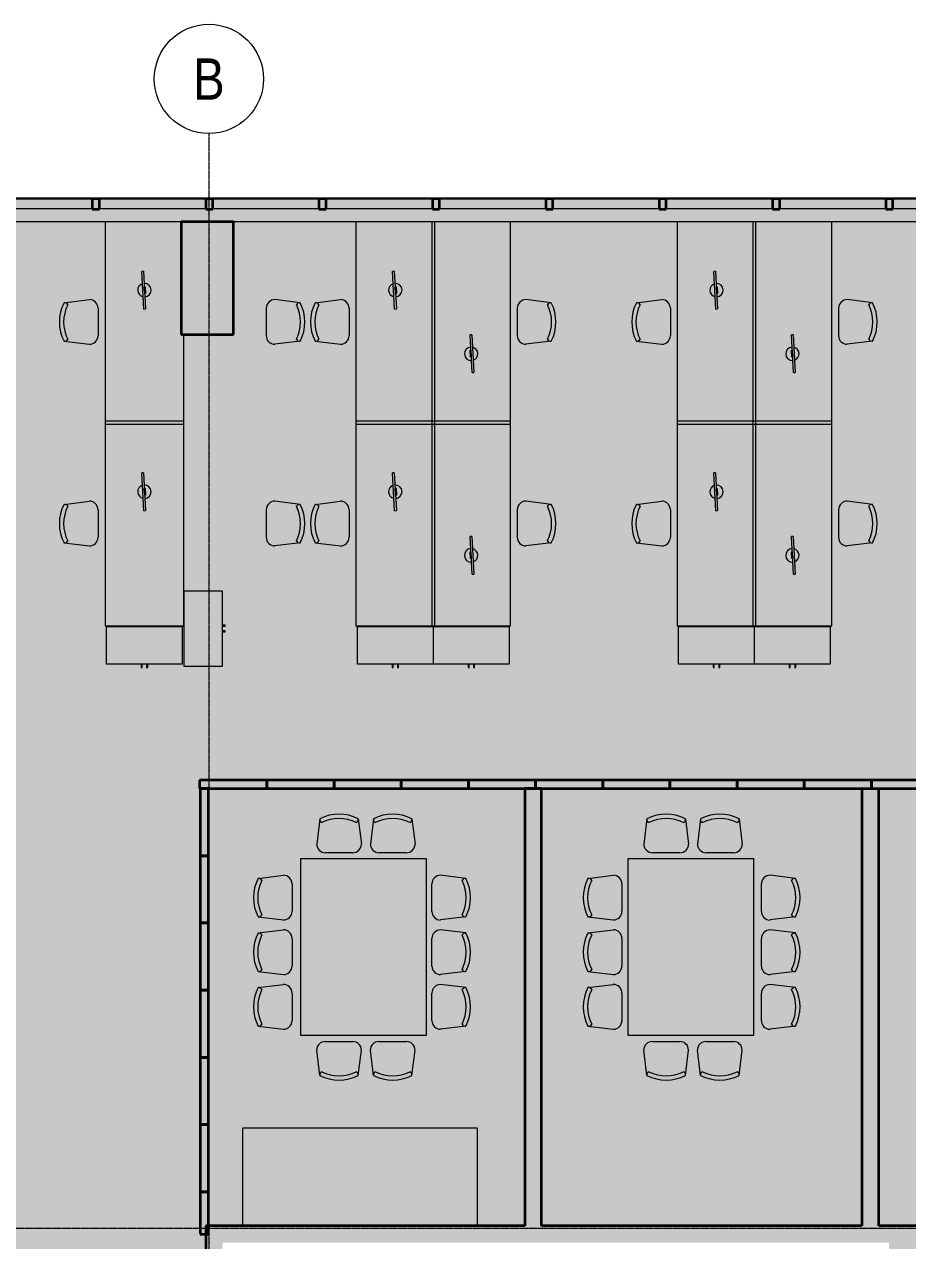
# Model space of a CAD drawing. Header units: millimetres. Extents: x -31381 to 39197, y -15686 to 26001.
# Drawn here: x -16241 to -5723, y 11521 to 26001 of the extents above; entities that cross this region are included whole.
import ezdxf

# ---------------------------------------------------------------- set-up
doc = ezdxf.new("R2010")
doc.units = ezdxf.units.MM
doc.linetypes.add('BVNDH-Grid Line', pattern=[22.225, 12.7, -3.175, 3.175, -3.175])
for name, color, linetype, lineweight in [('A-DETL-GENF', 92, 'Continuous', 9), ('A-DETL-THIN', 151, 'Continuous', 9), ('A-GLAZ-CURT', 52, 'Continuous', 13), ('A-WALL', 113, 'Continuous', 13), ('A-WALL-PATT', 111, 'Continuous', 13), ('G-IMPT', 8, 'Continuous', 9), ('I-FURN', 30, 'Continuous', 13), ('Q-CASE', 31, 'Continuous', 9), ('S-COLS', 52, 'Continuous', 13), ('S-GRID', 1, 'Continuous', 9), ('S-GRID-IDEN', 1, 'Continuous', 9)]:
    doc.layers.add(name, color=color, linetype=linetype, lineweight=lineweight)
doc.styles.add('Arial Narrow', font='ARIALN.TTF', dxfattribs={"height": 491.641337})

# ---------------------------------------------------------------- blocks, each defined once
blk = doc.blocks.new('Chair-Desk - Chair-Desk-400354-Level 9 201 Kent St 1_100')
at = {"layer": 'I-FURN', "lineweight": 9}
for p, q in [((-229, 0), (-266, 302)), ((-164, 405), (163, 405)), ((229, 0), (266, 302))]:
    blk.add_line(p, q, dxfattribs=at)
for centre, radius, start, end in [((-164, 302), 103, 90, 180), ((163, 302), 103, 360, 90), ((-186, 7), 43.1, 116.8148, 189.0029), ((0, 447), 451, 242.9089, 297.0911), ((186, 7), 43.1, 350.9971, 63.1852), ((0, 447), 502, 242.9089, 297.0911)]:
    blk.add_arc(centre, radius, start, end, dxfattribs=at)
blk = doc.blocks.new('Chair-Desk - Chair-Desk-401080-Level 9 201 Kent St 1_100')
at = {"layer": 'I-FURN', "lineweight": 9}
for p, q in [((-229, 0), (-266, -302)), ((229, 0), (266, -302)), ((-164, -405), (163, -405))]:
    blk.add_line(p, q, dxfattribs=at)
for centre, radius, start, end in [((0, -447), 502, 62.9089, 117.0911), ((-186, -7), 43.1, 170.9971, 243.1852), ((0, -447), 451, 62.9089, 117.0911), ((186, -7), 43.1, 296.8148, 9.0029), ((-164, -302), 103, 180, 270), ((163, -302), 103, 270, 0)]:
    blk.add_arc(centre, radius, start, end, dxfattribs=at)
blk = doc.blocks.new('Desk - Arup Desk-682431-Level 9 201 Kent St 1_100')
at = {"layer": 'I-FURN', "lineweight": 9}
for p, q in [((1981, 850), (-428, 850)), ((1981, -88), (1981, 850)), ((159, 369), (608, 393)), ((159, 369), (160, 349)), ((609, 373), (160, 349)), ((344, 389), (424, 393)), ((345, 379), (344, 389)), ((425, 384), (345, 379)), ((424, 393), (425, 384)), ((609, 373), (608, 393)), ((-428, -88), (1981, -88))]:
    blk.add_line(p, q, dxfattribs=at)
for start, end in [(3, 183), (198, 348)]:
    blk.add_arc((383, 381), 80, start, end, dxfattribs=at)
blk = doc.blocks.new('Desk - Arup Desk-682432-Level 9 201 Kent St 1_100')
at = {"layer": 'I-FURN', "lineweight": 9}
for p, q in [((1981, 850), (-457, 850)), ((-457, 850), (-457, -88)), ((1981, -88), (1981, 850)), ((159, 369), (608, 393)), ((159, 369), (160, 349)), ((609, 373), (160, 349)), ((344, 389), (424, 393)), ((345, 379), (344, 389)), ((425, 384), (345, 379)), ((424, 393), (425, 384)), ((609, 373), (608, 393)), ((-457, -88), (1981, -88))]:
    blk.add_line(p, q, dxfattribs=at)
for start, end in [(3, 183), (198, 348)]:
    blk.add_arc((383, 381), 80, start, end, dxfattribs=at)
blk = doc.blocks.new('Desk - Arup Desk-682433-Level 9 201 Kent St 1_100')
at = {"layer": 'I-FURN', "lineweight": 9}
for p, q in [((1981, 850), (-457, 850)), ((-457, 850), (-457, -88)), ((1981, -88), (1981, 850)), ((159, 369), (608, 393)), ((159, 369), (160, 349)), ((609, 373), (160, 349)), ((344, 389), (424, 393)), ((345, 379), (344, 389)), ((425, 384), (345, 379)), ((424, 393), (425, 384)), ((609, 373), (608, 393)), ((-457, -88), (1981, -88))]:
    blk.add_line(p, q, dxfattribs=at)
for start, end in [(3, 183), (198, 348)]:
    blk.add_arc((383, 381), 80, start, end, dxfattribs=at)
blk = doc.blocks.new('Desk - Arup Desk-682434-Level 9 201 Kent St 1_100')
at = {"layer": 'I-FURN', "lineweight": 9}
for p, q in [((1952, 850), (-457, 850)), ((-457, 850), (-457, -88)), ((159, 369), (608, 393)), ((159, 369), (160, 349)), ((609, 373), (160, 349)), ((344, 389), (424, 393)), ((345, 379), (344, 389)), ((425, 384), (345, 379)), ((424, 393), (425, 384)), ((609, 373), (608, 393)), ((-457, -88), (1952, -88))]:
    blk.add_line(p, q, dxfattribs=at)
for start, end in [(3, 183), (198, 348)]:
    blk.add_arc((383, 381), 80, start, end, dxfattribs=at)
blk = doc.blocks.new('Desk - Arup Desk-682435-Level 9 201 Kent St 1_100')
at = {"layer": 'I-FURN', "lineweight": 9}
for p, q in [((1981, 850), (-428, 850)), ((1981, -88), (1981, 850)), ((159, 369), (608, 393)), ((159, 369), (160, 349)), ((609, 373), (160, 349)), ((344, 389), (424, 393)), ((345, 379), (344, 389)), ((425, 384), (345, 379)), ((424, 393), (425, 384)), ((609, 373), (608, 393)), ((-428, -88), (1981, -88))]:
    blk.add_line(p, q, dxfattribs=at)
for start, end in [(3, 183), (198, 348)]:
    blk.add_arc((383, 381), 80, start, end, dxfattribs=at)
blk = doc.blocks.new('Desk - Arup Desk-682436-Level 9 201 Kent St 1_100')
at = {"layer": 'I-FURN', "lineweight": 9}
for p, q in [((1981, 850), (-457, 850)), ((-457, 850), (-457, -88)), ((1981, -88), (1981, 850)), ((159, 369), (608, 393)), ((159, 369), (160, 349)), ((609, 373), (160, 349)), ((344, 389), (424, 393)), ((345, 379), (344, 389)), ((425, 384), (345, 379)), ((424, 393), (425, 384)), ((609, 373), (608, 393)), ((-457, -88), (1981, -88))]:
    blk.add_line(p, q, dxfattribs=at)
for start, end in [(3, 183), (198, 348)]:
    blk.add_arc((383, 381), 80, start, end, dxfattribs=at)
blk = doc.blocks.new('Desk - Arup Desk-682437-Level 9 201 Kent St 1_100')
at = {"layer": 'I-FURN', "lineweight": 9}
for p, q in [((1981, 850), (-457, 850)), ((-457, 850), (-457, -88)), ((1981, -88), (1981, 850)), ((159, 369), (608, 393)), ((159, 369), (160, 349)), ((609, 373), (160, 349)), ((344, 389), (424, 393)), ((345, 379), (344, 389)), ((425, 384), (345, 379)), ((424, 393), (425, 384)), ((609, 373), (608, 393)), ((-457, -88), (1981, -88))]:
    blk.add_line(p, q, dxfattribs=at)
for start, end in [(3, 183), (198, 348)]:
    blk.add_arc((383, 381), 80, start, end, dxfattribs=at)
blk = doc.blocks.new('Desk - Arup Desk-682438-Level 9 201 Kent St 1_100')
at = {"layer": 'I-FURN', "lineweight": 9}
for p, q in [((1952, 850), (-457, 850)), ((-457, 850), (-457, -88)), ((159, 369), (608, 393)), ((159, 369), (160, 349)), ((609, 373), (160, 349)), ((344, 389), (424, 393)), ((345, 379), (344, 389)), ((425, 384), (345, 379)), ((424, 393), (425, 384)), ((609, 373), (608, 393)), ((-457, -88), (1952, -88))]:
    blk.add_line(p, q, dxfattribs=at)
for start, end in [(3, 183), (198, 348)]:
    blk.add_arc((383, 381), 80, start, end, dxfattribs=at)
blk = doc.blocks.new('Desk - Arup Desk-682446-Level 9 201 Kent St 1_100')
at = {"layer": 'I-FURN', "lineweight": 9}
for p, q in [((1981, 850), (-457, 850)), ((-457, 850), (-457, -88)), ((1981, -88), (1981, 850)), ((159, 369), (608, 393)), ((159, 369), (160, 349)), ((609, 373), (160, 349)), ((344, 389), (424, 393)), ((345, 379), (344, 389)), ((425, 384), (345, 379)), ((424, 393), (425, 384)), ((609, 373), (608, 393)), ((-457, -88), (1981, -88))]:
    blk.add_line(p, q, dxfattribs=at)
for start, end in [(3, 183), (198, 348)]:
    blk.add_arc((383, 381), 80, start, end, dxfattribs=at)
blk = doc.blocks.new('Desk - Arup Desk-682447-Level 9 201 Kent St 1_100')
at = {"layer": 'I-FURN', "lineweight": 9}
for p, q in [((1981, 850), (911, 850)), ((1981, -88), (1981, 850)), ((159, 369), (608, 393)), ((159, 369), (160, 349)), ((609, 373), (160, 349)), ((344, 389), (424, 393)), ((345, 379), (344, 389)), ((425, 384), (345, 379)), ((424, 393), (425, 384)), ((609, 373), (608, 393)), ((-429, -88), (1981, -88))]:
    blk.add_line(p, q, dxfattribs=at)
for start, end in [(3, 183), (198, 348)]:
    blk.add_arc((383, 381), 80, start, end, dxfattribs=at)
blk = doc.blocks.new('B  - 500deep-400395-Level 9 201 Kent St 1_100')
at = {"layer": 'Q-CASE'}
for p, q in [((-406, -169), (-406, 281)), ((-406, 281), (494, 281)), ((494, 281), (494, -169)), ((494, -169), (-406, -169)), ((5, -169), (5, -207)), ((5, -207), (17, -207)), ((17, -207), (17, -169)), ((71, -169), (71, -207)), ((71, -207), (84, -207)), ((84, -207), (84, -169))]:
    blk.add_line(p, q, dxfattribs=at)
blk = doc.blocks.new('Table-Rectangular - 2100x1500-400391-Level 9 201 Kent St 1_100')
at = {"layer": 'I-FURN', "lineweight": 9}
for p, q in [((1050, 750), (-1050, 750)), ((-1050, 750), (-1050, -750)), ((1050, -750), (1050, 750)), ((-1050, -750), (1050, -750))]:
    blk.add_line(p, q, dxfattribs=at)
blk = doc.blocks.new('Table-Rectangular - 2800x1200-400417-Level 9 201 Kent St 1_100')
at = {"layer": 'I-FURN', "lineweight": 9}
for p, q in [((1400, 600), (-1400, 600)), ((-1400, 600), (-1400, -562)), ((1400, -562), (1400, 600))]:
    blk.add_line(p, q, dxfattribs=at)
blk = doc.blocks.new('System Panel - Glazed-401613-Level 9 201 Kent St 1_100')
at = {"layer": 'A-GLAZ-CURT'}
blk.add_hatch(color=254, dxfattribs=at).paths.add_polyline_path([(400, -150), (400, -50), (-400, -50), (-400, -150), (365, -150)], flags=0)
at = {"layer": 'A-GLAZ-CURT', "color": 47, "lineweight": 35}
for p, q in [((400, -50), (-400, -50)), ((-400, -50), (-400, -150)), ((400, -150), (400, -50)), ((-400, -150), (400, -150))]:
    blk.add_line(p, q, dxfattribs=at)
blk = doc.blocks.new('System Panel - Glazed-854851-Level 9 201 Kent St 1_100')
at = {"layer": 'A-GLAZ-CURT'}
blk.add_hatch(color=254, dxfattribs=at).paths.add_polyline_path([(252.5, -150), (252.5, -79.8), (152.5, -79.8), (182.3, -50), (-252.5, -50), (-252.5, -150), (152.5, -150)], flags=0)
at = {"layer": 'A-GLAZ-CURT', "color": 47, "lineweight": 35}
for p, q in [((252.5, -50), (-252.5, -50)), ((-252.5, -50), (-252.5, -150)), ((252.5, -150), (252.5, -50)), ((-252.5, -150), (252.5, -150))]:
    blk.add_line(p, q, dxfattribs=at)
blk = doc.blocks.new('Walls 1 - 140902 Building Facade_sat-1083296-Level 9 201 Kent St 1_100')
at = {"layer": 'G-IMPT', "lineweight": 13}
h = blk.add_hatch(color=254, dxfattribs=at)
h.paths.add_polyline_path([(8026, -11406), (33252, -11406), (34573, -10063), (35857, -10063), (36143, -10349), (35859, -10055), (34759, -10055), (34759, -9943), (34522, -9943), (33202, -11286), (-28885, -11286), (-28885, 22446), (-27552, 23804), (7527, 23803), (7528, 22384), (15558, 14390), (20648, 14390), (34759, 14388), (34759, 14508), (15608, 14510), (7648, 22434), (7647, 23923), (-27602, 23924), (-29005, 22495), (-29005, -11406), (6974, -11406)], flags=0)
h.paths.add_polyline_path([(35839, 14508), (37477, 16146), (37477, 16155), (35830, 14508)], flags=0)
blk.add_hatch(color=254, dxfattribs=at).paths.add_polyline_path([(-28885, -11286), (880, -11286), (880, -11131), (-28730, -11131), (-28730, 22383), (-27487, 23649), (7390, 23648), (7390, 22321), (7373, 22321), (7373, 22319), (15494, 14235), (34462, 14235), (34462, 14375), (34562, 14375), (34562, 14233), (34663, 14233), (34663, 14388), (29062, 14388), (15558, 14391), (7528, 22384), (7527, 23803), (-27553, 23803), (-28885, 22446), (-28885, -11142)], flags=0)
at = {"layer": 'A-WALL', "color": 47, "lineweight": 35}
for p, q in [((-15347, 23922), (-15432, 23922)), ((-15432, 23922), (-15432, 23802)), ((-15347, 23802), (-15347, 23922)), ((-13997, 23922), (-14082, 23922)), ((-14082, 23922), (-14082, 23802)), ((-13997, 23802), (-13997, 23922)), ((-12649, 23922), (-12734, 23922)), ((-12734, 23922), (-12734, 23802)), ((-12649, 23802), (-12649, 23922)), ((-11298, 23922), (-11383, 23922)), ((-11383, 23922), (-11383, 23802)), ((-11298, 23802), (-11298, 23922)), ((-9948, 23922), (-10033, 23922)), ((-10033, 23922), (-10033, 23802)), ((-9948, 23802), (-9948, 23922)), ((-8597, 23922), (-8682, 23922)), ((-8682, 23922), (-8682, 23802)), ((-8597, 23802), (-8597, 23922)), ((-7247, 23922), (-7332, 23922)), ((-7332, 23922), (-7332, 23802)), ((-7247, 23802), (-7247, 23922)), ((-5899, 23922), (-5984, 23922)), ((-5984, 23922), (-5984, 23802)), ((-5899, 23802), (-5899, 23922)), ((-15432, 23802), (-15347, 23802)), ((-14082, 23802), (-13997, 23802)), ((-12734, 23802), (-12649, 23802)), ((-11383, 23802), (-11298, 23802)), ((-10033, 23802), (-9948, 23802)), ((-8682, 23802), (-8597, 23802)), ((-7332, 23802), (-7247, 23802)), ((-5984, 23802), (-5899, 23802))]:
    blk.add_line(p, q, dxfattribs=at)
at = {"layer": 'G-IMPT', "color": 67, "lineweight": 13}
for p, q in [((-27602, 23924), (7647, 23923)), ((7527, 23803), (-27552, 23804)), ((-14374, 23649), (-24549, 23649)), ((6922, 23648), (-13749, 23649))]:
    blk.add_line(p, q, dxfattribs=at)
blk = doc.blocks.new('Walls 1 - Walls 1-1083272-Level 9 201 Kent St 1_100')
blk.add_blockref('Walls 1 - 140902 Building Facade_sat-1083296-Level 9 201 Kent St 1_100', (0, 0))
blk = doc.blocks.new('Grid - Grid Head_BVNDH-294967-Level 9 201 Kent St 1_100')
at = {"layer": 'S-GRID-IDEN'}
blk.add_circle((0, 0), 6.5, dxfattribs=at)

msp = doc.modelspace()

# ---------------------------------------------------------------- hatches: boundary and pattern name
at = {"layer": 'A-DETL-GENF'}
h = msp.add_hatch(color=9, dxfattribs=at)
h.paths.add_polyline_path([(-28729.7, -11131.1), (-25160.5, -11131.1), (-25160.5, -9801.1), (-24535.5, -9801.1), (-24535.5, -11131.1), (-14359.1, -11131.1), (-14359.1, -9801.1), (-13734.1, -9801.1), (-13734.1, -11131.1), (-3550.9, -11131.1), (-3550.9, -9801.1), (-2925.9, -9801.1), (-2925.9, -11131.1), (780.2, -11131.1), (780.2, -5814.1), (880.2, -5814.1), (880.2, -542.9), (855.3, -542.9), (855.3, -4575.8), (-2473.7, -4575.8), (-2473.7, -542.9), (-2523.7, -542.9), (-2523.7, -342.9), (-1898.7, -342.9), (-1898.7, 1233.2), (-4518.7, 1233.2), (-4518.7, 708.2), (-4718.7, 708.2), (-4718.7, 858.2), (-5143.7, 858.2), (-5143.7, 1658.2), (-4718.7, 1658.2), (-4718.7, 5612.8), (-7543.7, 5612.8), (-7543.7, 4981), (-6089.3, 4981), (-6089.3, 4931), (-7543.7, 4931), (-7543.7, 4099.7), (-6089.3, 4099.7), (-6089.3, 4049.7), (-7543.7, 4049.7), (-7543.7, 3243.2), (-6089.3, 3243.2), (-6089.3, 3193.2), (-7543.7, 3193.2), (-7543.7, 2387.3), (-6089.3, 2387.3), (-6089.3, 2337.3), (-7543.7, 2337.3), (-7543.7, 1558.2), (-6093.7, 1558.2), (-6093.7, 1358.2), (-6203.7, 1358.2), (-6203.7, 1333.2), (-6843.7, 1333.2), (-6843.7, -342.9), (-4718.7, -342.9), (-4718.7, -111.8), (-4518.7, -111.8), (-4518.7, -342.9), (-3343.7, -342.9), (-3343.7, -542.9), (-3393.7, -542.9), (-3393.7, -4481.8), (-3403.7, -4481.8), (-3403.7, -4486.8), (-10713.7, -4486.8), (-10713.7, -4536.8), (-10813.7, -4536.8), (-10813.7, -4486.8), (-10833.7, -4486.8), (-10833.7, -4536.8), (-14983.7, -4536.8), (-14983.7, -361.8), (-14078.7, -361.8), (-14078.7, 11598.2), (-14148.9, 11598.2), (-14148.9, 16903.2), (-14153.7, 16903.2), (-14153.7, 17003.2), (886.3, 17003.2), (886.3, 13043.2), (-1868.3, 13043.2), (-1868.3, 11698.2), (-732.1, 11698.2), (-732.1, 11498.2), (-1698.7, 11498.2), (-1698.7, 11378.2), (-1898.7, 11378.2), (-1898.7, 11498.2), (-4518.7, 11498.2), (-4518.7, 11398.2), (-4718.7, 11398.2), (-4718.7, 11498.2), (-5943.7, 11498.2), (-5943.7, 9918.2), (-7543.7, 9918.2), (-7543.7, 9171.2), (-6089.3, 9171.2), (-6089.3, 9121.2), (-7543.7, 9121.2), (-7543.7, 8339.3), (-6089.3, 8339.3), (-6089.3, 8289.3), (-7543.7, 8289.3), (-7543.7, 7505.4), (-6089.3, 7505.4), (-6089.3, 7455.4), (-7543.7, 7455.4), (-7543.7, 6671.4), (-6089.3, 6671.4), (-6089.3, 6621.4), (-7543.7, 6621.4), (-7543.7, 5812.8), (-4718.7, 5812.8), (-4718.7, 10398.2), (-4518.7, 10398.2), (-4518.7, 9983.2), (-1898.7, 9983.2), (-1898.7, 10378.2), (-1698.7, 10378.2), (-1698.7, 10258.2), (146.3, 10258.2), (146.3, 11698.2), (6682.5, 11698.2), (9252.5, 9128.2), (12414.3, 9128.2), (12414.3, -442.9), (12364.3, -442.9), (12364.3, -541.8), (14223.3, -541.8), (14223.3, -192.9), (14323.3, -192.9), (14323.3, -442.9), (15813.8, -442.9), (15813.8, 23.8), (16853.3, 23.8), (16853.3, -442.9), (17572.5, -442.9), (17572.5, 2379.8), (14326.3, 2379.8), (14326.3, 707.1), (14323.3, 707.1), (14323.3, 607.1), (14223.3, 607.1), (14223.3, 707.1), (14226.3, 707.1), (14226.3, 2379.8), (14206.3, 2379.8), (14206.3, 2779.8), (15146.3, 2779.8), (15146.3, 2764.8), (14326.3, 2764.8), (14326.3, 2479.8), (17572.5, 2479.8), (17572.5, 5251.5), (14323.3, 5251.5), (14323.3, 3651.5), (14223.3, 3651.5), (14223.3, 5251.5), (14203.3, 5251.5), (14203.3, 5651.5), (15143.3, 5651.5), (15143.3, 5636.5), (14323.3, 5636.5), (14323.3, 5351.5), (17572.5, 5351.5), (17572.5, 8028.2), (14323.3, 8028.2), (14323.3, 6471.5), (14223.3, 6471.5), (14223.3, 8143.2), (17572.5, 8143.2), (17572.5, 8173.5), (17672.5, 8173.5), (17672.5, 7573.5), (17683.3, 7573.5), (17682.7, 8178.2), (17009.9, 8178.2), (17009.9, 14235.4), (15494.5, 14235.4), (7373.3, 22319.3), (7373.3, 22321.1), (6922.2, 22321.1), (6922.2, 23648.2), (-13748.7, 23648.2), (-13748.8, 22308.7), (-14373.8, 22308.7), (-14373.8, 23648.7), (-24548.7, 23648.2), (-24548.8, 22309), (-25173.8, 22309), (-25173.8, 23649), (-27487.6, 23648.2), (-28729.7, 22382.8), (-28729.7, -11128.9)], flags=0)
h.paths.add_polyline_path([(-28725.7, -7564.5), (-28725.7, -6925.3), (-27689.8, -6925.3), (-27689.8, -7564.5), (-27736.4, -7564.5)], flags=0)
h.paths.add_polyline_path([(826.3, -4561.8), (826.3, -542.9), (-2373.7, -542.9), (-2373.7, -4561.8), (-388.8, -4561.8)], flags=0)
h.paths.add_polyline_path([(-14341.8, -4436.8), (-10933.7, -4436.8), (-10933.7, -542.9), (-14078.7, -542.9), (-14078.7, -461.8), (-14883.7, -461.8), (-14883.7, -4436.8), (-14588.5, -4436.8)], flags=0)
h.paths.add_polyline_path([(-7633.7, -4386.8), (-5893.7, -4386.8), (-5893.7, -4278.5), (-5793.7, -4278.5), (-5793.7, -4386.8), (-3493.7, -4386.8), (-3493.7, -542.9), (-5793.7, -542.9), (-5793.7, -3516.5), (-5893.7, -3516.5), (-5893.7, -542.9), (-10713.7, -542.9), (-10713.7, -4386.8), (-7867, -4386.8)], flags=0)
h.paths.add_polyline_path([(-10813.7, -4386.8), (-10813.7, -542.9), (-10833.7, -542.9), (-10833.7, -4386.8)], flags=0)
h.paths.add_polyline_path([(-19959.8, -1009.2), (-19959.8, 19.5), (-18920.5, 19.5), (-18920.5, -1009.2), (-19944.7, -1009.2)], flags=0)
h.paths.add_polyline_path([(12233.1, -541.8), (12296.3, -541.8), (12296.3, -442.9), (12314.3, -442.9), (12314.3, 4481.2), (9381.3, 4481.2), (9381.3, -342.9), (9386.3, -342.9), (9386.3, -442.9), (11476.3, -442.9), (11476.3, -541.8)], flags=0)
h.paths.add_polyline_path([(17683.3, -541.8), (17683.3, -142.9), (17672.5, -142.9), (17672.5, -541.8)], flags=0)
h.paths.add_polyline_path([(3991.3, -524.9), (3991.3, 1468.2), (4191.3, 1468.2), (4191.3, 881), (6656.3, 881), (6656.3, 3429.5), (4191.3, 3429.5), (4191.3, 2878.2), (3991.3, 2878.2), (3991.3, 4108.2), (4191.3, 4108.2), (4191.3, 3629.5), (6656.3, 3629.5), (6656.3, 5998.2), (4191.3, 5998.2), (4191.3, 5518.2), (3991.3, 5518.2), (3991.3, 6748.2), (4191.3, 6748.2), (4191.3, 6198.2), (6656.3, 6198.2), (6656.3, 8757.1), (4191.3, 8757.1), (4191.3, 8158.2), (3991.3, 8158.2), (3991.3, 9388.2), (4191.3, 9388.2), (4191.3, 8957.1), (6656.3, 8957.1), (6656.3, 11413.2), (6571.4, 11498.2), (4191.3, 11498.2), (4191.3, 10798.2), (3991.3, 10798.2), (3991.3, 11680.2), (3983.3, 11680.2), (3983.3, 8064.2), (3991.3, 8064.2), (3991.3, 8058.2), (3983.3, 8058.2), (3983.3, 6848.2), (3991.3, 6848.2), (3991.3, 6842.2), (3983.3, 6842.2), (3983.3, 5424.2), (3991.3, 5424.2), (3991.3, 5418.2), (3983.3, 5418.2), (3983.3, 4208.2), (3991.3, 4208.2), (3991.3, 4202.2), (3983.3, 4202.2), (3983.3, 2784.2), (3991.3, 2784.2), (3991.3, 2778.2), (3983.3, 2778.2), (3983.3, 1568.2), (3991.3, 1568.2), (3991.3, 1562.2), (3983.3, 1562.2), (3983.3, -524.9)], flags=0)
h.paths.add_polyline_path([(-388.8, -342.9), (743.3, -342.9), (743.3, -202.9), (943.3, -202.9), (943.3, 842.1), (223.3, 842.1), (223.3, 867.1), (743.3, 867.1), (743.3, 1758.2), (83.8, 1758.2), (83.8, 1958.2), (743.3, 1958.2), (743.3, 4933.2), (-1698.7, 4933.2), (-1698.7, 1958.2), (-1056.2, 1958.2), (-1056.2, 1758.2), (-1698.7, 1758.2), (-1698.7, -342.9), (-765, -342.9)], flags=0)
h.paths.add_polyline_path([(433.6, -197.9), (223.3, -197.9), (223.3, -172.9), (743.3, -172.9), (743.3, -197.9)], flags=0)
h.paths.add_polyline_path([(17672.5, -22.9), (17683.3, -22.9), (17683.3, 7453.5), (17672.5, 7453.5), (17672.5, 167.1)], flags=0)
h.paths.add_polyline_path([(-4943.7, 1058.2), (-4718.7, 1058.2), (-4718.7, 1458.2), (-4943.7, 1458.2), (-4943.7, 1233.2)], flags=0)
h.paths.add_polyline_path([(-1898.7, 1433.2), (-1898.7, 4083.2), (-4518.7, 4083.2), (-4518.7, 1433.2), (-4290.2, 1433.2)], flags=0)
h.paths.add_polyline_path([(-28725.7, 3235.5), (-28725.7, 3874.7), (-27402.5, 3874.7), (-27402.5, 3419.9), (-27468.8, 3416.4), (-27467.8, 3396.4), (-27402.5, 3399.8), (-27402.5, 3235.5), (-27736.4, 3235.5)], flags=0)
h.paths.add_polyline_path([(14323.3, 3599.8), (14226.3, 3599.8), (14226.3, 3629.8), (14326.3, 3629.8), (14326.3, 3599.8)], flags=0)
h.paths.add_polyline_path([(-1898.7, 4283.2), (-1898.7, 6933.2), (-4518.7, 6933.2), (-4518.7, 4283.2), (-4502.2, 4283.2)], flags=0)
h.paths.add_polyline_path([(9401.3, 4601.2), (9406.3, 4601.2), (9406.3, 9008.2), (9401.3, 9008.2), (9401.3, 4615.2)], flags=0)
h.paths.add_polyline_path([(-1637.2, 5133.2), (743.3, 5133.2), (743.3, 5578.2), (943.3, 5578.2), (943.3, 6393.2), (743.3, 6393.2), (743.3, 6758.2), (-1698.7, 6758.2), (-1698.7, 5133.2)], flags=0)
h.paths.add_polyline_path([(-388.8, 6958.2), (743.3, 6958.2), (743.3, 7843.2), (943.3, 7843.2), (943.3, 8643.2), (743.3, 8643.2), (743.3, 9483.2), (-673.7, 9483.2), (-673.7, 8358.2), (-1698.7, 8358.2), (-1698.7, 6958.2)], flags=0)
h.paths.add_polyline_path([(-4518.7, 7133.2), (-1898.7, 7133.2), (-1898.7, 9783.2), (-4518.7, 9783.2), (-4518.7, 8358.2)], flags=0)
h.paths.add_polyline_path([(-873.7, 8558.2), (-873.7, 9483.2), (-1698.7, 9483.2), (-1698.7, 8558.2), (-1082.1, 8558.2)], flags=0)
h.paths.add_polyline_path([(-27402.5, 8636.5), (-28725.7, 8636.5), (-28725.7, 9275.7), (-27402.5, 9275.7), (-27402.5, 8657.2)], flags=0)
h.paths.add_polyline_path([(9381.3, 8971.1), (9381.3, 9028.2), (9324.2, 9028.2), (9344.8, 9007.6)], flags=0)
h.paths.add_polyline_path([(346.3, 9683.2), (743.3, 9683.2), (743.3, 11498.2), (346.3, 11498.2), (346.3, 10058.2), (-1698.7, 10058.2), (-1698.7, 9683.2), (146.3, 9683.2)], flags=0)
h.paths.add_polyline_path([(16853.3, 11157.2), (15803.3, 11157.2), (15803.3, 12222.2), (16873.3, 12222.2), (16873.3, 11157.2)], flags=0)
h.paths.add_polyline_path([(-19959.8, 11203.6), (-19959.8, 12171.3), (-18920.5, 12171.3), (-18920.5, 11203.6), (-19321.8, 11203.6)], flags=0)
h.paths.add_polyline_path([(-4518.7, 11698.2), (-2068.3, 11698.2), (-2068.3, 16903.2), (-10083.5, 16903.2), (-10083.5, 11698.2), (-6268.3, 11698.2), (-6268.3, 16898.2), (-6068.3, 16898.2), (-6068.3, 11698.2), (-4596.2, 11698.2)], flags=0)
h.paths.add_polyline_path([(-13010.8, 11698.2), (-10283.5, 11698.2), (-10283.5, 16903.2), (-14048.9, 16903.2), (-14048.9, 11698.2), (-13643.7, 11698.2)], flags=0)
h.paths.add_polyline_path([(3943.3, 11703.2), (963.3, 11703.2), (963.3, 11718.2), (3971.3, 11718.2), (3971.3, 11703.2), (3961.3, 11703.2)], flags=0)
h.paths.add_polyline_path([(743.3, 13143.2), (786.3, 13143.2), (786.3, 16903.2), (-1868.3, 16903.2), (-1868.3, 13143.2), (346.3, 13143.2)], flags=0)
h.paths.add_polyline_path([(15608, 14510.4), (7667.4, 22451), (7667.4, 23931), (-27592.6, 23931), (-27599.6, 23924), (7646.7, 23923.1), (7648.2, 22433.7), (15595.6, 14522.7)], flags=0)
h.paths.add_polyline_path([(-27688.8, 19436.5), (-28725.7, 19436.5), (-28725.7, 20075.7), (-27688.8, 20075.7), (-27688.8, 19894.9)], flags=0)
h.paths.add_polyline_path([(-3077.4, 22306.3), (-3573.7, 22306.3), (-3573.7, 23646.3), (-2948.7, 23646.3), (-2948.7, 22306.3), (-3060.2, 22306.3)], flags=0)
h.paths.add_polyline_path([(-28992.7, 22507.6), (-27738.8, 23784.8), (-28992.7, 22530.9)], flags=0)
at = {"layer": 'A-WALL-PATT', "lineweight": 9}
for points in [[(-10083.5, 11698.2), (-10083.5, 16903.2), (-10283.5, 16903.2), (-10283.5, 11698.2)], [(-6268.3, 11698.2), (-6068.3, 11698.2), (-6068.3, 16898.2), (-6268.3, 16898.2), (-6268.3, 13820.2)], [(-13878.7, -342.9), (-13878.7, 11698.2), (-14048.9, 11698.2), (-14048.9, 11668.4), (-14078.7, 11698.2), (-14078.7, -342.9)], [(-1698.7, 11498.2), (-732.1, 11498.2), (-732.1, 11698.2), (-13878.7, 11698.2), (-13878.7, 11498.2), (-1868.3, 11498.2)]]:
    msp.add_hatch(color=9, dxfattribs=at).paths.add_polyline_path(points, flags=0)
at = {"layer": 'S-COLS'}
msp.add_hatch(color=9, dxfattribs=at).paths.add_polyline_path([(-13748.8, 22308.7), (-13748.7, 23648.7), (-14373.7, 23648.2), (-14373.8, 22308.7), (-14062.6, 22308.7)], flags=0)

# ---------------------------------------------------------------- linework, layer by layer
at = {"layer": 'A-DETL-THIN'}
msp.add_line((7667.4, 23931), (-27592.6, 23931), dxfattribs=at)
at = {"layer": 'A-WALL', "color": 47, "lineweight": 35}
for p, q in [((-10083.5, 16903.2), (-10283.5, 16903.2)), ((-10283.5, 16903.2), (-10283.5, 11698.2)), ((-10083.5, 11698.2), (-10083.5, 16903.2)), ((-6068.3, 16898.2), (-6268.3, 16898.2)), ((-6268.3, 16898.2), (-6268.3, 11698.2)), ((-6068.3, 11698.2), (-6068.3, 16898.2)), ((-14078.7, 11698.2), (-14078.7, -342.9)), ((-10283.5, 11698.2), (-14078.7, 11698.2)), ((-6268.3, 11698.2), (-10083.5, 11698.2)), ((-2068.3, 11698.2), (-6068.3, 11698.2))]:
    msp.add_line(p, q, dxfattribs=at)
at = {"layer": 'S-COLS', "color": 47, "lineweight": 35}
for p, q in [((-14373.7, 23648.7), (-14373.8, 22308.7)), ((-13748.7, 23648.7), (-14373.7, 23648.7)), ((-13748.8, 22308.7), (-13748.7, 23648.7)), ((-14373.8, 22308.7), (-13748.8, 22308.7))]:
    msp.add_line(p, q, dxfattribs=at)
at = {"layer": 'S-GRID', "linetype": 'BVNDH-Grid Line'}
for p, q in [((-14043.7, 24701), (-14043.7, -12591)), ((-30080.5, 11671.9), (37896.8, 11671.9))]:
    msp.add_line(p, q, dxfattribs=at)

# ---------------------------------------------------------------- block references
at = {"layer": 'A-GLAZ-CURT', "color": 67}
for p in [(-13753.7, 17053.2), (-12953.7, 17053.2), (-12153.7, 17053.2), (-11353.7, 17053.2), (-10553.7, 17053.2), (-9753.7, 17053.2), (-8953.7, 17053.2), (-8153.7, 17053.2), (-7353.7, 17053.2), (-6553.7, 17053.2), (-5753.7, 17053.2)]:
    msp.add_blockref('System Panel - Glazed-401613-Level 9 201 Kent St 1_100', p, dxfattribs=at)
at = {"layer": 'A-GLAZ-CURT', "color": 67, "rotation": 269.9999999999999}
for name, p in [('System Panel - Glazed-401613-Level 9 201 Kent St 1_100', (-13998.9, 16503.2)), ('System Panel - Glazed-401613-Level 9 201 Kent St 1_100', (-13998.9, 15703.2)), ('System Panel - Glazed-401613-Level 9 201 Kent St 1_100', (-13998.9, 14903.2)), ('System Panel - Glazed-401613-Level 9 201 Kent St 1_100', (-13998.9, 14103.2)), ('System Panel - Glazed-401613-Level 9 201 Kent St 1_100', (-13998.9, 13303.2)), ('System Panel - Glazed-401613-Level 9 201 Kent St 1_100', (-13998.9, 12503.2)), ('System Panel - Glazed-854851-Level 9 201 Kent St 1_100', (-13998.9, 11850.7))]:
    msp.add_blockref(name, p, dxfattribs=at)
at = {"layer": 'A-WALL', "color": 67}
msp.add_blockref('Walls 1 - Walls 1-1083272-Level 9 201 Kent St 1_100', (0, 0), dxfattribs=at)
at = {"layer": 'I-FURN', "lineweight": 9}
for name, p, rotation in [('Desk - Arup Desk-682447-Level 9 201 Kent St 1_100', (-15191.9, 23220.2), 269.9999999999999), ('Desk - Arup Desk-682431-Level 9 201 Kent St 1_100', (-12204.7, 23220.2), 269.9999999999997), ('Desk - Arup Desk-682434-Level 9 201 Kent St 1_100', (-10539.9, 21696.2), 90.00000000000007), ('Desk - Arup Desk-682435-Level 9 201 Kent St 1_100', (-8379.7, 23220.2), 269.9999999999997), ('Desk - Arup Desk-682438-Level 9 201 Kent St 1_100', (-6714.9, 21696.2), 90.00000000000007), ('Chair-Desk - Chair-Desk-400354-Level 9 201 Kent St 1_100', (-15769, 22457.8), 270), ('Chair-Desk - Chair-Desk-401080-Level 9 201 Kent St 1_100', (-12956.2, 22457.8), 270), ('Chair-Desk - Chair-Desk-400354-Level 9 201 Kent St 1_100', (-12779, 22457.8), 270), ('Chair-Desk - Chair-Desk-401080-Level 9 201 Kent St 1_100', (-9966.2, 22457.8), 270), ('Chair-Desk - Chair-Desk-400354-Level 9 201 Kent St 1_100', (-8954, 22457.8), 270), ('Chair-Desk - Chair-Desk-401080-Level 9 201 Kent St 1_100', (-6141.2, 22457.8), 270), ('Desk - Arup Desk-682446-Level 9 201 Kent St 1_100', (-15191.9, 20820.2), 269.9999999999999), ('Desk - Arup Desk-682432-Level 9 201 Kent St 1_100', (-12204.7, 20820.2), 269.9999999999997), ('Desk - Arup Desk-682433-Level 9 201 Kent St 1_100', (-10539.9, 19296.2), 90.00000000000007), ('Desk - Arup Desk-682436-Level 9 201 Kent St 1_100', (-8379.7, 20820.2), 269.9999999999997), ('Desk - Arup Desk-682437-Level 9 201 Kent St 1_100', (-6714.9, 19296.2), 90.00000000000007), ('Chair-Desk - Chair-Desk-400354-Level 9 201 Kent St 1_100', (-15769, 20057.8), 270), ('Chair-Desk - Chair-Desk-401080-Level 9 201 Kent St 1_100', (-12956.2, 20057.8), 270), ('Chair-Desk - Chair-Desk-400354-Level 9 201 Kent St 1_100', (-12779, 20057.8), 270), ('Chair-Desk - Chair-Desk-401080-Level 9 201 Kent St 1_100', (-9966.2, 20057.8), 270), ('Chair-Desk - Chair-Desk-400354-Level 9 201 Kent St 1_100', (-8954, 20057.8), 270), ('Chair-Desk - Chair-Desk-401080-Level 9 201 Kent St 1_100', (-6141.2, 20057.8), 270), ('Chair-Desk - Chair-Desk-400354-Level 9 201 Kent St 1_100', (-12493.9, 16543.7), 180), ('Chair-Desk - Chair-Desk-400354-Level 9 201 Kent St 1_100', (-11854.9, 16543.7), 180), ('Chair-Desk - Chair-Desk-400354-Level 9 201 Kent St 1_100', (-8598.7, 16543.7), 180), ('Chair-Desk - Chair-Desk-400354-Level 9 201 Kent St 1_100', (-7959.7, 16543.7), 180), ('Table-Rectangular - 2100x1500-400391-Level 9 201 Kent St 1_100', (-12203.7, 15018.2), 269.9999999999994), ('Table-Rectangular - 2100x1500-400391-Level 9 201 Kent St 1_100', (-8303.7, 15018.2), 269.9999999999994), ('Chair-Desk - Chair-Desk-400354-Level 9 201 Kent St 1_100', (-13458.7, 15605), 269.999999999999), ('Chair-Desk - Chair-Desk-400354-Level 9 201 Kent St 1_100', (-10983.7, 15605), 89.99999999999955), ('Chair-Desk - Chair-Desk-400354-Level 9 201 Kent St 1_100', (-9530.4, 15605), 269.999999999999), ('Chair-Desk - Chair-Desk-400354-Level 9 201 Kent St 1_100', (-7059.9, 15605), 89.99999999999955), ('Chair-Desk - Chair-Desk-400354-Level 9 201 Kent St 1_100', (-13458.7, 14954.9), 269.999999999999), ('Chair-Desk - Chair-Desk-400354-Level 9 201 Kent St 1_100', (-10983.7, 14954.9), 89.99999999999955), ('Chair-Desk - Chair-Desk-400354-Level 9 201 Kent St 1_100', (-9530.4, 14954.9), 269.999999999999), ('Chair-Desk - Chair-Desk-400354-Level 9 201 Kent St 1_100', (-7059.9, 14954.9), 89.99999999999955), ('Chair-Desk - Chair-Desk-400354-Level 9 201 Kent St 1_100', (-13458.7, 14304.6), 269.999999999999), ('Chair-Desk - Chair-Desk-400354-Level 9 201 Kent St 1_100', (-10983.7, 14304.6), 89.99999999999955), ('Chair-Desk - Chair-Desk-400354-Level 9 201 Kent St 1_100', (-9530.4, 14304.6), 269.999999999999), ('Chair-Desk - Chair-Desk-400354-Level 9 201 Kent St 1_100', (-7059.9, 14304.6), 89.99999999999955)]:
    msp.add_blockref(name, p, dxfattribs=dict(at, rotation=rotation))
for name, p in [('Chair-Desk - Chair-Desk-400354-Level 9 201 Kent St 1_100', (-12493.9, 13487.1)), ('Chair-Desk - Chair-Desk-400354-Level 9 201 Kent St 1_100', (-11854.9, 13487.1)), ('Chair-Desk - Chair-Desk-400354-Level 9 201 Kent St 1_100', (-8598.7, 13487.1)), ('Chair-Desk - Chair-Desk-400354-Level 9 201 Kent St 1_100', (-7959.7, 13487.1)), ('Table-Rectangular - 2800x1200-400417-Level 9 201 Kent St 1_100', (-12243.7, 12260))]:
    msp.add_blockref(name, p, dxfattribs=at)
at = {"layer": 'Q-CASE', "rotation": 90.00000000000018}
msp.add_blockref('B  - 500deep-400395-Level 9 201 Kent St 1_100', (-14055.6, 18763.7), dxfattribs=at)
at = {"layer": 'Q-CASE'}
for p in [(-14856, 18552.2), (-11868.1, 18552.2), (-10963.3, 18552.2), (-8044.3, 18552.2), (-7139.5, 18552.2)]:
    msp.add_blockref('B  - 500deep-400395-Level 9 201 Kent St 1_100', p, dxfattribs=at)
at = {"layer": 'S-GRID-IDEN', "xscale": 99.99999999999993, "yscale": 99.99999999999993, "zscale": 99.99999999999993, "rotation": 180}
msp.add_blockref('Grid - Grid Head_BVNDH-294967-Level 9 201 Kent St 1_100', (-14043.7, 25351), dxfattribs=at)

# ---------------------------------------------------------------- next in the draw order: texts
at = {"layer": 'S-GRID-IDEN', "insert": (-14043.6, 25595.2), "char_height": 491.6, "width": 450, "attachment_point": 2, "line_spacing_factor": 0.968573, "style": 'Arial Narrow', "bg_fill": 3, "box_fill_scale": 1.25, "bg_fill_color": 0, "bg_fill_transparency": 0}
msp.add_mtext('B', dxfattribs=at)

doc.saveas('drawing.dxf')
